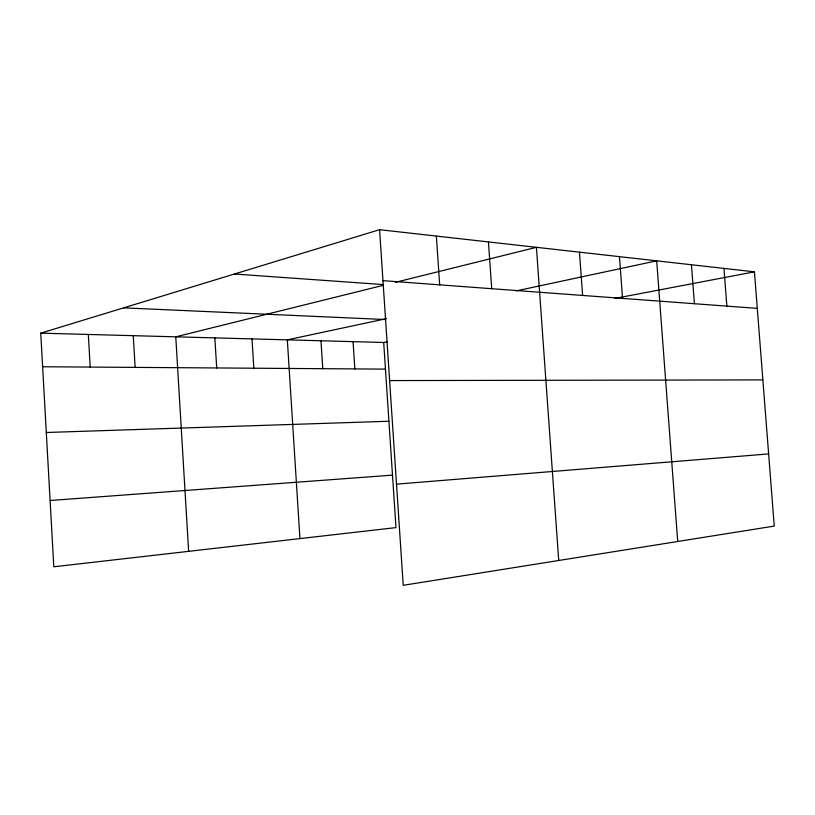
<?xml version="1.0" encoding="UTF-8"?>
<svg xmlns="http://www.w3.org/2000/svg" width="815" height="815" viewBox="0 0 815 815"><rect width="100%" height="100%" fill="white"/><g stroke="black" fill="none" stroke-linecap="round" stroke-linejoin="round"><path stroke-width="1.22" d="M387.37 341.77L383.692 342.473L395.978 527.6L53.81 566.782L40.75 333.162L379.586 229.687L754.445 271.833L774.25 526.082L403.231 585.313L379.586 229.687M383.121 285.362L175.765 336.829L188.642 551.348M395.448 282.306L536.413 247.322L558.723 560.496M386.504 318.645L287.328 339.855L299.94 538.593M516.15 290.904L656.686 260.841L677.723 541.496M614.805 298.433L754.445 271.833M396.508 484.151L768.627 453.924M50.102 500.502L392.494 475.135M46.302 432.49L388.918 421.253M389.621 380.574L762.86 379.902M42.625 366.75L385.464 369.124M40.75 333.162L383.692 342.473M123.615 307.856L385.322 319.531M234.445 274.013L383.05 284.567M382.979 280.655L757.288 308.376M723.954 268.4L726.858 306.124M691.446 264.753L694.4 303.72M619.461 256.654L622.538 298.392M579.465 252.161L582.613 295.438M488.44 241.923L491.71 288.714M436.351 236.065L439.682 284.863M353.068 341.638L354.851 368.91M320.978 340.762L322.781 368.686M251.998 338.897L253.832 368.217M214.854 337.889L216.698 367.952M133.263 335.668L135.127 367.392M88.336 334.456L90.21 367.086"/></g></svg>
